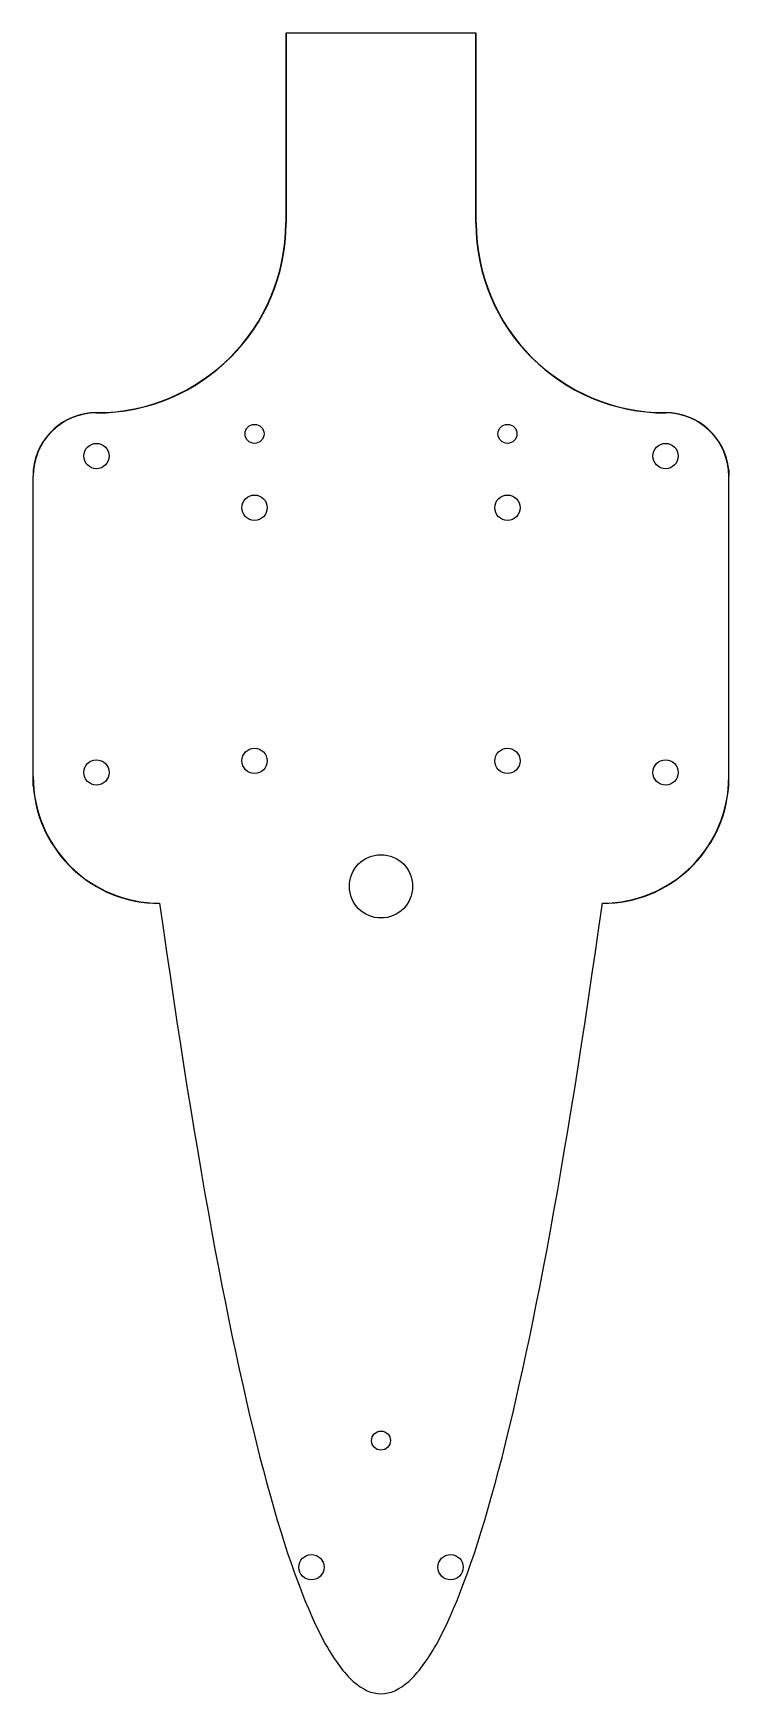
# Model space of a CAD drawing. Header units: millimetres. Extents: x -113 to -3, y -262 to 0.
import ezdxf

# ---------------------------------------------------------------- set-up
doc = ezdxf.new("R2010")
doc.units = ezdxf.units.MM

msp = doc.modelspace()

# ---------------------------------------------------------------- linework, layer by layer
at = {"color": 7, "linetype": 'Continuous', "lineweight": 25}
for p, q in [((-42.95, 0), (-73.05, 0)), ((-73.05, 0), (-73.05, -30)), ((-73, 0), (-73, -30)), ((-43, -30), (-43, 0)), ((-42.95, -30), (-42.95, 0)), ((-73.05, -30), (-73, -30)), ((-42.95, -30), (-43, -30)), ((-103, -59.95), (-103, -60)), ((-13, -59.95), (-13, -60)), ((-113, -117.45), (-113, -70)), ((-3, -117.45), (-3, -70))]:
    msp.add_line(p, q, dxfattribs=at)
at = {"color": 7, "linetype": 'Continuous', "lineweight": 25, "flags": 128}
for points in [[(-93.05, -137.5), (-93.02, -137.48), (-93, -137.45)], [(-22.95, -137.5), (-22.98, -137.48), (-23, -137.45)]]:
    msp.add_lwpolyline(points, dxfattribs=at)
at = {"color": 7, "linetype": 'Continuous', "lineweight": 25}
for centre, radius in [((-78, -63.3), 1.5), ((-38, -63.3), 1.5), ((-103, -66.8), 2), ((-13, -66.8), 2), ((-78, -74.97), 2), ((-38, -74.97), 2), ((-103, -116.8), 2), ((-78, -114.97), 2), ((-38, -114.97), 2), ((-13, -116.8), 2), ((-58, -134.79), 5), ((-58, -222.36), 1.5), ((-69, -242.36), 2), ((-47, -242.36), 2)]:
    msp.add_circle(centre, radius, dxfattribs=at)
for centre, radius, start, end in [((-103, -30), 30, 270, 0), ((-103, -30), 29.95, 270, 0), ((-13, -30), 30, 180, 270), ((-13, -30), 29.95, 180, 270), ((-103, -70), 10.05, 90, 174.1492), ((-103, -70), 10, 90, 180), ((-13, -70), 10.05, 5.8508, 90), ((-13, -70), 10, 0, 90), ((-93, -117.45), 20, 180, 270), ((-23, -117.45), 20, 270, 0), ((-93, -117.45), 20.05, 184.1416, 269.8699), ((-23, -117.45), 20.05, 270.1301, 355.8584)]:
    msp.add_arc(centre, radius, start, end, dxfattribs=at)
for points, knots in [([(-113, -68.98), (-113, -69.07), (-113, -69.17), (-113, -69.36), (-113, -69.44), (-113, -69.58), (-113, -69.63), (-113, -69.73), (-113, -69.77), (-113, -69.85), (-113, -69.87), (-113, -69.93), (-113, -69.97), (-113, -70)], [0, 0, 0, 0, 0.5, 0.5, 0.75, 0.75, 0.875, 0.875, 0.9375, 0.9375, 0.96875, 0.96875, 1, 1, 1, 1]), ([(-3, -68.98), (-3, -69.07), (-3, -69.17), (-3, -69.36), (-3, -69.44), (-3, -69.58), (-3, -69.63), (-3, -69.73), (-3, -69.77), (-3, -69.85), (-3, -69.87), (-3, -69.93), (-3, -69.97), (-3, -70)], [0, 0, 0, 0, 0.5, 0.5, 0.75, 0.75, 0.875, 0.875, 0.9375, 0.9375, 0.96875, 0.96875, 1, 1, 1, 1]), ([(-113, -118.9), (-113, -118.83), (-113, -118.76), (-113, -118.6), (-113, -118.52), (-113, -118.32), (-113, -118.22), (-113, -118), (-113, -117.92), (-113, -117.78), (-113, -117.72), (-113, -117.6), (-113, -117.52), (-113, -117.45)], [0, 0, 0, 0, 0.25, 0.25, 0.5, 0.5, 0.75, 0.75, 0.875, 0.875, 0.9375, 0.9375, 1, 1, 1, 1]), ([(-3, -118.9), (-3, -118.83), (-3, -118.76), (-3, -118.6), (-3, -118.52), (-3, -118.32), (-3, -118.22), (-3, -118), (-3, -117.92), (-3, -117.78), (-3, -117.72), (-3, -117.6), (-3, -117.52), (-3, -117.45)], [0, 0, 0, 0, 0.25, 0.25, 0.5, 0.5, 0.75, 0.75, 0.875, 0.875, 0.9375, 0.9375, 1, 1, 1, 1]), ([(-93, -137.45), (-87.17, -179.09), (-81.33, -210.32), (-72.58, -241.54), (-69.67, -249.35), (-65.29, -257.16), (-63.83, -259.11), (-60.92, -261.71), (-59.46, -262.36), (-56.54, -262.36), (-55.08, -261.71), (-52.17, -259.11), (-50.71, -257.16), (-46.33, -249.35), (-43.42, -241.54), (-34.67, -210.32), (-28.83, -179.09), (-23, -137.45)], [0, 0, 0, 0, 0.25, 0.25, 0.375, 0.375, 0.4375, 0.4375, 0.5, 0.5, 0.5625, 0.5625, 0.625, 0.625, 0.75, 0.75, 1, 1, 1, 1])]:
    msp.add_open_spline(points, degree=3, knots=knots, dxfattribs=at)

doc.saveas('drawing.dxf')
